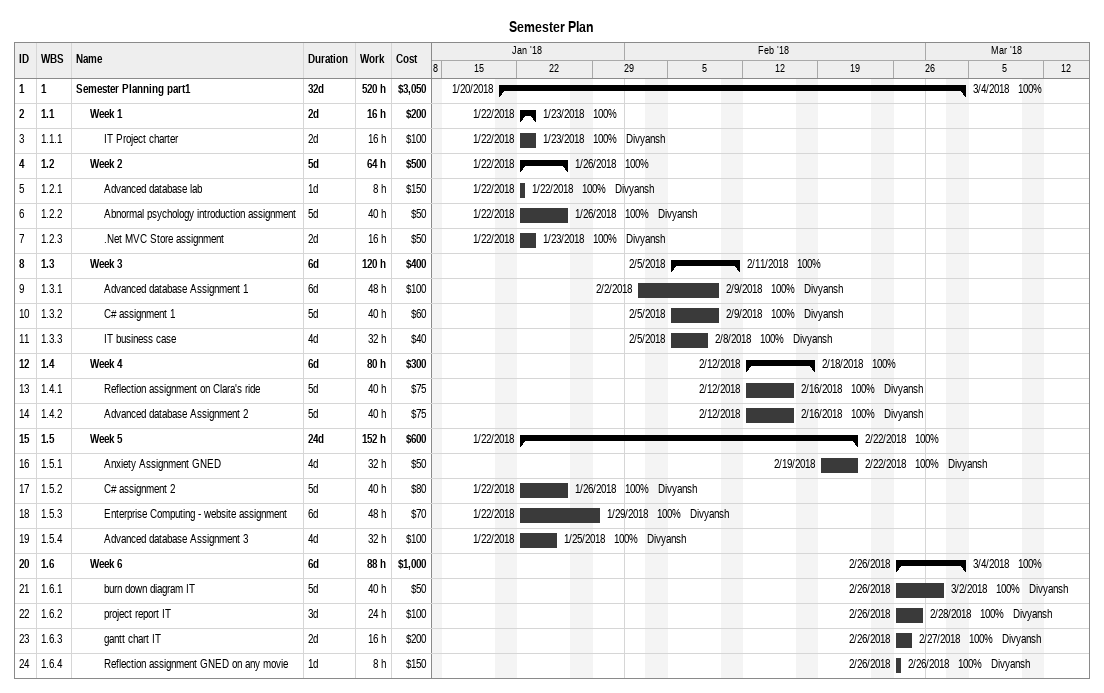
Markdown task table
Semester Plan

| ID | WBS | Task | Duration | Start | Finish | Resources | % complete | Work (h) | Cost ($) |
|---|---|---|---|---|---|---|---|---|---|
| 1 | 1 | **Semester Planning part1** | 32d | 2018-01-20 | 2018-03-04 |  | 100 | 520 | 3050 |
| 2 | 1.1 | **Week 1** | 2d | 2018-01-22 | 2018-01-23 |  | 100 | 16 | 200 |
| 3 | 1.1.1 | IT Project charter | 2d | 2018-01-22 | 2018-01-23 | Divyansh | 100 | 16 | 100 |
| 4 | 1.2 | **Week 2** | 5d | 2018-01-22 | 2018-01-26 |  | 100 | 64 | 500 |
| 5 | 1.2.1 | Advanced database lab | 1d | 2018-01-22 | 2018-01-22 | Divyansh | 100 | 8 | 150 |
| 6 | 1.2.2 | Abnormal psychology introduction assignment | 5d | 2018-01-22 | 2018-01-26 | Divyansh | 100 | 40 | 50 |
| 7 | 1.2.3 | .Net MVC Store assignment | 2d | 2018-01-22 | 2018-01-23 | Divyansh | 100 | 16 | 50 |
| 8 | 1.3 | **Week 3** | 6d | 2018-02-05 | 2018-02-11 |  | 100 | 120 | 400 |
| 9 | 1.3.1 | Advanced database Assignment 1 | 6d | 2018-02-02 | 2018-02-09 | Divyansh | 100 | 48 | 100 |
| 10 | 1.3.2 | C# assignment 1 | 5d | 2018-02-05 | 2018-02-09 | Divyansh | 100 | 40 | 60 |
| 11 | 1.3.3 | IT business case | 4d | 2018-02-05 | 2018-02-08 | Divyansh | 100 | 32 | 40 |
| 12 | 1.4 | **Week 4** | 6d | 2018-02-12 | 2018-02-18 |  | 100 | 80 | 300 |
| 13 | 1.4.1 | Reflection assignment on Clara's ride | 5d | 2018-02-12 | 2018-02-16 | Divyansh | 100 | 40 | 75 |
| 14 | 1.4.2 | Advanced database Assignment 2 | 5d | 2018-02-12 | 2018-02-16 | Divyansh | 100 | 40 | 75 |
| 15 | 1.5 | **Week 5** | 24d | 2018-01-22 | 2018-02-22 |  | 100 | 152 | 600 |
| 16 | 1.5.1 | Anxiety Assignment GNED | 4d | 2018-02-19 | 2018-02-22 | Divyansh | 100 | 32 | 50 |
| 17 | 1.5.2 | C# assignment 2 | 5d | 2018-01-22 | 2018-01-26 | Divyansh | 100 | 40 | 80 |
| 18 | 1.5.3 | Enterprise Computing - website assignment | 6d | 2018-01-22 | 2018-01-29 | Divyansh | 100 | 48 | 70 |
| 19 | 1.5.4 | Advanced database Assignment 3 | 4d | 2018-01-22 | 2018-01-25 | Divyansh | 100 | 32 | 100 |
| 20 | 1.6 | **Week 6** | 6d | 2018-02-26 | 2018-03-04 |  | 100 | 88 | 1000 |
| 21 | 1.6.1 | burn down diagram IT | 5d | 2018-02-26 | 2018-03-02 | Divyansh | 100 | 40 | 50 |
| 22 | 1.6.2 | project report IT | 3d | 2018-02-26 | 2018-02-28 | Divyansh | 100 | 24 | 100 |
| 23 | 1.6.3 | gantt chart IT | 2d | 2018-02-26 | 2018-02-27 | Divyansh | 100 | 16 | 200 |
| 24 | 1.6.4 | Reflection assignment GNED on any movie | 1d | 2018-02-26 | 2018-02-26 | Divyansh | 100 | 8 | 150 |
